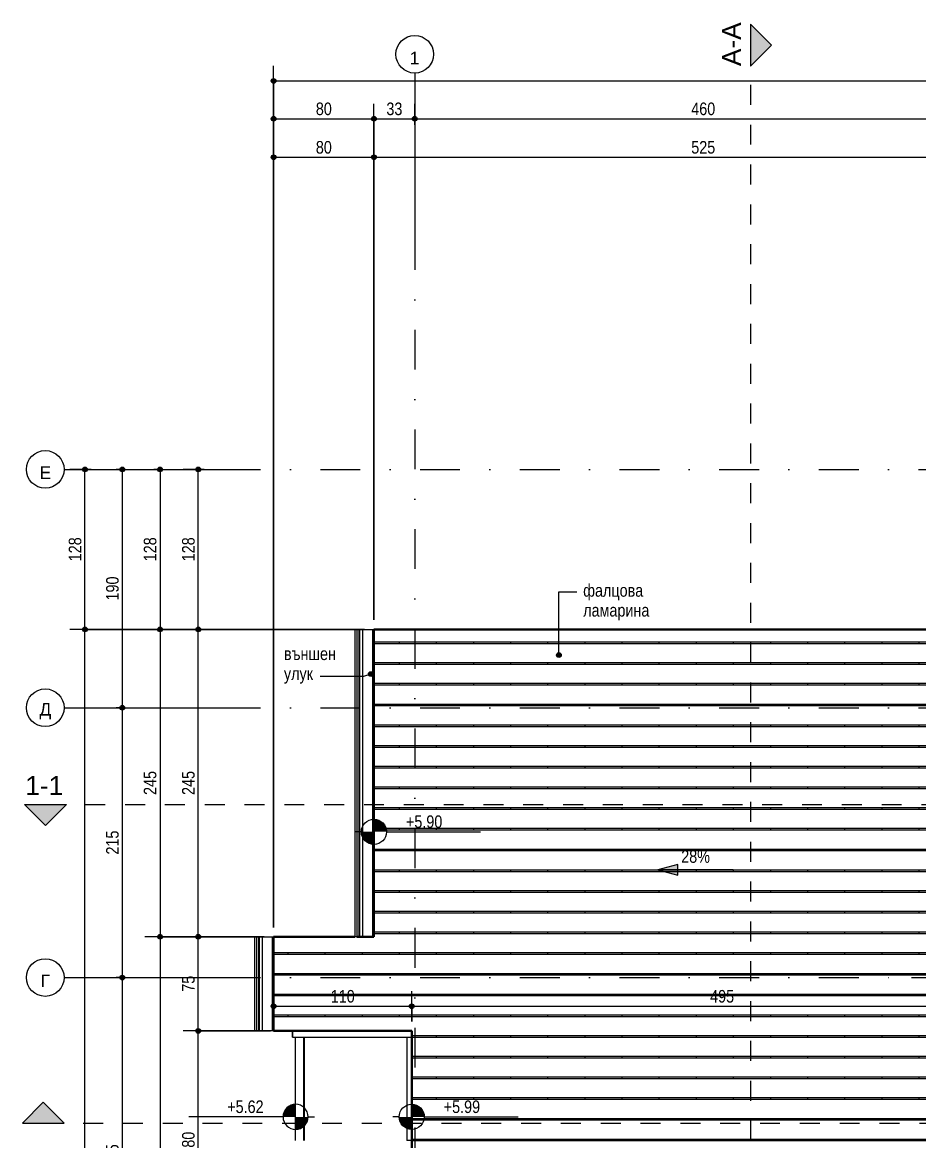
# Model space of a CAD drawing. Header units: centimetres. Extents: x -78 to 2009, y -1469 to 312.
# Drawn here: x -76 to 638, y -579 to 312 of the extents above; entities that cross this region are included whole.
import ezdxf

# ---------------------------------------------------------------- set-up
doc = ezdxf.new("R2010")
doc.units = ezdxf.units.CM
doc.linetypes.add('Dash', pattern=[31.75, 15.875, -15.875])
doc.linetypes.add('Dash dot', pattern=[79.375, 31.75, -23.8125, 0, -23.8125])
for name, color, linetype, lineweight in [('A-ANNO-DIMS', 7, 'Continuous', 9), ('A-ANNO-DIMS-50', 7, 'Continuous', 9), ('A-ANNO-NOTE', 7, 'Continuous', 9), ('A-DETL-MBND', 7, 'Continuous', 9), ('A-ROOF', 7, 'Continuous', 9), ('A-ROOF-OTLN', 7, 'Continuous', 9), ('A-ROOF-PATT', 7, 'Continuous', 9), ('G-ANNO-DIMS', 7, 'Continuous', 9), ('G-ANNO-SYMB', 7, 'Continuous', 9), ('G-ANNO-TEXT', 7, 'Continuous', 9), ('S-GRID', 7, 'Continuous', 9), ('S-GRID-IDEN', 7, 'Continuous', 9)]:
    doc.layers.add(name, color=color, linetype=linetype, lineweight=lineweight)
doc.styles.add('Arial', font='arial.ttf', dxfattribs={"height": 10})
doc.styles.add('Arial Narrow', font='ARIALN.TTF', dxfattribs={"height": 10})
doc.styles.add('Arial Narrow_2', font='ARIALN.TTF', dxfattribs={"height": 10})
doc.styles.add('Arial_1', font='arial.ttf', dxfattribs={"height": 15})
doc.dimstyles.new('TEC_DIM', dxfattribs={"dimscale": 30.48, "dimtxt": 10.23431, "dimasz": 0.492126, "dimexe": 0.393701, "dimexo": 0.246063, "dimgap": 0, "dimtad": 1, "dimdec": 0, "dimzin": 0, "dimdsep": 46, "dimtxsty": 'Arial Narrow', "dimblk1": 'DOTSMALL', "dimblk2": 'DOTSMALL', "dimsah": 1, "dimcen": 0.09, "dimazin": 0, "dimtfac": 1, "dimtdec": 4, "dimtix": 1, "dimtmove": 0, "dimatfit": 3, "dimfxl": 0, "dimtvp": 1, "dimtolj": 1, "dimtzin": 0, "dimarcsym": 0})

# ---------------------------------------------------------------- blocks, each defined once
blk = doc.blocks.new('L Corner Mullion - L Mullion 1-2432673-ПОКРИВ')
at = {"layer": 'A-DETL-MBND'}
for p, q in [((141.64, -579.09), (141.64, -496.59)), ((148.29, -579.09), (148.29, -496.59))]:
    blk.add_line(p, q, dxfattribs=at)
blk = doc.blocks.new('Rectangular Mullion - TEC_DOGRAMA_TERASI_EX-2432669-ПОКРИВ')
at = {"layer": 'A-DETL-MBND'}
for p, q in [((139.14, -491.59), (139.14, -496.59)), ((139.14, -496.59), (234.26, -496.59))]:
    blk.add_line(p, q, dxfattribs=at)
blk = doc.blocks.new('Rectangular Mullion - TEC_DOGRAMA_TERASI_EX-2432671-ПОКРИВ')
at = {"layer": 'A-DETL-MBND'}
blk.add_line((-5, 5), (0, 5), dxfattribs=at)
blk = doc.blocks.new('System Panel - Glazed-2432545-ПОКРИВ')
at = {"layer": 'A-DETL-MBND'}
blk.add_line((148.43, -584.09), (148.43, -666.59), dxfattribs=at)
blk = doc.blocks.new('Rectangular Mullion - TEC_DOGRAMA_TERASI_EX-2432543-ПОКРИВ')
at = {"layer": 'A-DETL-MBND'}
for p, q in [((230.49, -584.09), (234.26, -584.09)), ((230.49, -584.09), (230.49, -666.59)), ((234.26, -666.59), (230.49, -666.59))]:
    blk.add_line(p, q, dxfattribs=at)
blk = doc.blocks.new('Grid - TEC_GRID_CIRCLE-145857-ПОКРИВ')
at = {"layer": 'S-GRID-IDEN'}
blk.add_circle((0, 0), 0.3, dxfattribs=at)
blk = doc.blocks.new('Section - TEC_SECTION-13048-ПОКРИВ')
at = {"layer": 'G-ANNO-SYMB'}
blk.add_hatch(color=256, dxfattribs=at).paths.add_polyline_path([(0, 0.334), (0.334, 0), (-0.334, 0)])
for p, q in [((0, 0.334), (-0.334, 0)), ((0.334, 0), (0, 0.334)), ((-0.334, 0), (0.334, 0))]:
    blk.add_line(p, q, dxfattribs=at)
blk = doc.blocks.new('Spot Elevations - PLAN - PROJECT-149572-ПОКРИВ')
at = {"layer": 'A-ANNO-NOTE'}
h = blk.add_hatch(color=256, dxfattribs=at)
edge = h.paths.add_edge_path()
edge.add_line((0, 0), (0, 0.2))
edge.add_arc((0, 0), 0.2, 0, 90, ccw=False)
edge.add_line((0.2, 0), (0, 0))
h = blk.add_hatch(color=256, dxfattribs=at)
edge = h.paths.add_edge_path()
edge.add_line((0, 0), (0, -0.2))
edge.add_arc((0, 0), 0.2, 180, 270, ccw=False)
edge.add_line((-0.2, 0), (0, 0))
for p, q in [((0, 0.2), (0, 0.3)), ((-0.2, 0), (-0.3, 0)), ((0.2, 0), (1.7, 0)), ((0, -0.3), (0, -0.2))]:
    blk.add_line(p, q, dxfattribs=at)
blk.add_circle((0, 0), 0.2, dxfattribs=at)
blk = doc.blocks.new('DIMBLOCK1-ПОКРИВ')
at = {"layer": 'A-ANNO-DIMS-50', "transparency": 16777216}
h = blk.add_hatch(color=256, dxfattribs=at)
edge = h.paths.add_edge_path()
edge.add_arc((124.14, 235.35), 1.88, 0, 360)
h = blk.add_hatch(color=256, dxfattribs=at)
edge = h.paths.add_edge_path()
edge.add_arc((204.14, 235.35), 1.88, 0, 360)
for p, q in [((124.14, -409.09), (124.14, 247.35)), ((204.14, -164.09), (204.14, 247.35)), ((124.14, 235.35), (204.14, 235.35)), ((124.14, 235.35), (124.14, -409.09)), ((204.14, 235.35), (204.14, -164.09))]:
    blk.add_line(p, q, dxfattribs=at)
for centre in [(124.14, 235.35), (204.14, 235.35)]:
    blk.add_circle(centre, 1.88, dxfattribs=at)
at = {"layer": 'A-ANNO-DIMS-50', "color": 0, "transparency": 16777216, "insert": (157.81, 248.27), "char_height": 10, "width": 15.2053, "attachment_point": 1, "line_spacing_factor": 0.974696, "style": 'Arial Narrow'}
blk.add_mtext('80', dxfattribs=at)
blk = doc.blocks.new('_DotSmall')
at = {"color": 0, "linetype": 'ByBlock', "const_width": 0.5}
blk.add_lwpolyline([(-0.0625, 0, 1), (0.0625, 0, 1)], format="xyb", close=True, dxfattribs=at)
blk = doc.blocks.new('DIMBLOCK2-ПОКРИВ')
at = {"layer": 'A-ANNO-DIMS-50', "transparency": 16777216}
h = blk.add_hatch(color=256, dxfattribs=at)
edge = h.paths.add_edge_path()
edge.add_arc((204.14, 235.35), 1.88, 0, 360)
h = blk.add_hatch(color=256, dxfattribs=at)
edge = h.paths.add_edge_path()
edge.add_arc((236.64, 235.35), 1.88, 0, 360)
for p, q in [((204.14, -164.09), (204.14, 247.35)), ((236.64, 230.5), (236.64, 247.35)), ((204.14, 235.35), (236.64, 235.35)), ((204.14, 235.35), (204.14, -164.09)), ((236.64, 235.35), (236.64, 230.5))]:
    blk.add_line(p, q, dxfattribs=at)
for centre in [(204.14, 235.35), (236.64, 235.35)]:
    blk.add_circle(centre, 1.88, dxfattribs=at)
at = {"layer": 'A-ANNO-DIMS-50', "color": 0, "transparency": 16777216, "insert": (214.06, 248.27), "char_height": 10, "width": 15.2053, "attachment_point": 1, "line_spacing_factor": 0.974696, "style": 'Arial Narrow'}
blk.add_mtext('33', dxfattribs=at)
blk = doc.blocks.new('DIMBLOCK3-ПОКРИВ')
at = {"layer": 'A-ANNO-DIMS-50', "transparency": 16777216}
h = blk.add_hatch(color=256, dxfattribs=at)
edge = h.paths.add_edge_path()
edge.add_arc((236.64, 235.35), 1.88, 0, 360)
h = blk.add_hatch(color=256, dxfattribs=at)
edge = h.paths.add_edge_path()
edge.add_arc((696.64, 235.35), 1.88, 0, 360)
for p, q in [((236.64, 230.5), (236.64, 247.35)), ((696.64, 230.5), (696.64, 247.35)), ((236.64, 235.35), (696.64, 235.35)), ((236.64, 235.35), (236.64, 230.5)), ((696.64, 235.35), (696.64, 230.5))]:
    blk.add_line(p, q, dxfattribs=at)
for centre in [(236.64, 235.35), (696.64, 235.35)]:
    blk.add_circle(centre, 1.88, dxfattribs=at)
at = {"layer": 'A-ANNO-DIMS-50', "color": 0, "transparency": 16777216, "insert": (457.14, 248.27), "char_height": 10, "width": 22.8079, "attachment_point": 1, "line_spacing_factor": 0.974696, "style": 'Arial Narrow'}
blk.add_mtext('460', dxfattribs=at)
blk = doc.blocks.new('DIMBLOCK8-ПОКРИВ')
at = {"layer": 'A-ANNO-DIMS-50', "transparency": 16777216}
h = blk.add_hatch(color=256, dxfattribs=at)
edge = h.paths.add_edge_path()
edge.add_arc((124.14, 265.57), 1.88, 0, 360)
h = blk.add_hatch(color=256, dxfattribs=at)
edge = h.paths.add_edge_path()
edge.add_arc((1804.14, 265.57), 1.88, 0, 360)
for p, q in [((124.14, -409.09), (124.14, 277.57)), ((1804.14, 17.98), (1804.14, 277.57)), ((124.14, 265.57), (1804.14, 265.57)), ((124.14, 265.57), (124.14, -409.09)), ((1804.14, 265.57), (1804.14, 17.98))]:
    blk.add_line(p, q, dxfattribs=at)
for centre in [(124.14, 265.57), (1804.14, 265.57)]:
    blk.add_circle(centre, 1.88, dxfattribs=at)
at = {"layer": 'A-ANNO-DIMS-50', "color": 0, "transparency": 16777216, "insert": (951.47, 278.5), "char_height": 10, "width": 30.4105, "attachment_point": 1, "line_spacing_factor": 0.974696, "style": 'Arial Narrow'}
blk.add_mtext('1680', dxfattribs=at)
blk = doc.blocks.new('DIMBLOCK9-ПОКРИВ')
at = {"layer": 'A-ANNO-DIMS-50', "transparency": 16777216}
h = blk.add_hatch(color=256, dxfattribs=at)
edge = h.paths.add_edge_path()
edge.add_arc((124.14, 204.67), 1.88, 0, 360)
h = blk.add_hatch(color=256, dxfattribs=at)
edge = h.paths.add_edge_path()
edge.add_arc((204.14, 204.67), 1.88, 0, 360)
for p, q in [((124.14, -409.09), (124.14, 216.67)), ((204.14, -164.09), (204.14, 216.67)), ((124.14, 204.67), (204.14, 204.67)), ((124.14, 204.67), (124.14, -409.09)), ((204.14, 204.67), (204.14, -164.09))]:
    blk.add_line(p, q, dxfattribs=at)
for centre in [(124.14, 204.67), (204.14, 204.67)]:
    blk.add_circle(centre, 1.88, dxfattribs=at)
at = {"layer": 'A-ANNO-DIMS-50', "color": 0, "transparency": 16777216, "insert": (157.81, 217.6), "char_height": 10, "width": 15.2053, "attachment_point": 1, "line_spacing_factor": 0.974696, "style": 'Arial Narrow'}
blk.add_mtext('80', dxfattribs=at)
blk = doc.blocks.new('DIMBLOCK10-ПОКРИВ')
at = {"layer": 'A-ANNO-DIMS-50', "transparency": 16777216}
h = blk.add_hatch(color=256, dxfattribs=at)
edge = h.paths.add_edge_path()
edge.add_arc((204.14, 204.67), 1.88, 0, 360)
h = blk.add_hatch(color=256, dxfattribs=at)
edge = h.paths.add_edge_path()
edge.add_arc((729.14, 204.67), 1.88, 0, 360)
for p, q in [((204.14, -164.09), (204.14, 216.67)), ((729.14, -164.09), (729.14, 216.67)), ((204.14, 204.67), (729.14, 204.67)), ((204.14, 204.67), (204.14, -164.09)), ((729.14, 204.67), (729.14, -164.09))]:
    blk.add_line(p, q, dxfattribs=at)
for centre in [(204.14, 204.67), (729.14, 204.67)]:
    blk.add_circle(centre, 1.88, dxfattribs=at)
at = {"layer": 'A-ANNO-DIMS-50', "color": 0, "transparency": 16777216, "insert": (457.14, 217.6), "char_height": 10, "width": 22.8079, "attachment_point": 1, "line_spacing_factor": 0.974696, "style": 'Arial Narrow'}
blk.add_mtext('525', dxfattribs=at)
blk = doc.blocks.new('DIMBLOCK35-ПОКРИВ')
at = {"layer": 'A-ANNO-DIMS-50', "transparency": 16777216}
h = blk.add_hatch(color=256, dxfattribs=at)
edge = h.paths.add_edge_path()
edge.add_arc((3.5, -44.09), 1.87, 0, 360)
h = blk.add_hatch(color=256, dxfattribs=at)
edge = h.paths.add_edge_path()
edge.add_arc((3.5, -234.09), 1.88, 0, 360)
for p, q in [((-1.35, -44.09), (15.5, -44.09)), ((3.5, -44.09), (-1.35, -44.09)), ((3.5, -44.09), (3.5, -234.09)), ((-1.35, -234.09), (15.5, -234.09)), ((3.5, -234.09), (-1.35, -234.09))]:
    blk.add_line(p, q, dxfattribs=at)
for centre, radius in [((3.5, -44.09), 1.87), ((3.5, -234.09), 1.88)]:
    blk.add_circle(centre, radius, dxfattribs=at)
at = {"layer": 'A-ANNO-DIMS-50', "color": 0, "transparency": 16777216, "insert": (-9.42, -148.59), "char_height": 10, "width": 22.8079, "attachment_point": 1, "rotation": 90, "line_spacing_factor": 0.974696, "style": 'Arial Narrow'}
blk.add_mtext('190', dxfattribs=at)
blk = doc.blocks.new('DIMBLOCK36-ПОКРИВ')
at = {"layer": 'A-ANNO-DIMS-50', "transparency": 16777216}
h = blk.add_hatch(color=256, dxfattribs=at)
edge = h.paths.add_edge_path()
edge.add_arc((3.5, -234.09), 1.88, 0, 360)
h = blk.add_hatch(color=256, dxfattribs=at)
edge = h.paths.add_edge_path()
edge.add_arc((3.5, -449.09), 1.88, 0, 360)
for p, q in [((-1.35, -234.09), (15.5, -234.09)), ((3.5, -234.09), (-1.35, -234.09)), ((3.5, -234.09), (3.5, -449.09)), ((-1.35, -449.09), (15.5, -449.09)), ((3.5, -449.09), (-1.35, -449.09))]:
    blk.add_line(p, q, dxfattribs=at)
for centre in [(3.5, -234.09), (3.5, -449.09)]:
    blk.add_circle(centre, 1.88, dxfattribs=at)
at = {"layer": 'A-ANNO-DIMS-50', "color": 0, "transparency": 16777216, "insert": (-9.42, -351.09), "char_height": 10, "width": 22.8079, "attachment_point": 1, "rotation": 90, "line_spacing_factor": 0.974696, "style": 'Arial Narrow'}
blk.add_mtext('215', dxfattribs=at)
blk = doc.blocks.new('DIMBLOCK37-ПОКРИВ')
at = {"layer": 'A-ANNO-DIMS-50', "transparency": 16777216}
h = blk.add_hatch(color=256, dxfattribs=at)
edge = h.paths.add_edge_path()
edge.add_arc((3.5, -449.09), 1.88, 0, 360)
h = blk.add_hatch(color=256, dxfattribs=at)
edge = h.paths.add_edge_path()
edge.add_arc((3.5, -734.09), 1.88, 0, 360)
for p, q in [((-1.35, -449.09), (15.5, -449.09)), ((3.5, -449.09), (-1.35, -449.09)), ((3.5, -449.09), (3.5, -734.09)), ((-1.35, -734.09), (15.5, -734.09)), ((3.5, -734.09), (-1.35, -734.09))]:
    blk.add_line(p, q, dxfattribs=at)
for centre in [(3.5, -449.09), (3.5, -734.09)]:
    blk.add_circle(centre, 1.88, dxfattribs=at)
at = {"layer": 'A-ANNO-DIMS-50', "color": 0, "transparency": 16777216, "insert": (-9.42, -601.09), "char_height": 10, "width": 22.8079, "attachment_point": 1, "rotation": 90, "line_spacing_factor": 0.974696, "style": 'Arial Narrow'}
blk.add_mtext('285', dxfattribs=at)
blk = doc.blocks.new('DIMBLOCK41-ПОКРИВ')
at = {"layer": 'A-ANNO-DIMS-50', "transparency": 16777216}
h = blk.add_hatch(color=256, dxfattribs=at)
edge = h.paths.add_edge_path()
edge.add_arc((-26.27, -171.59), 1.88, 0, 360)
h = blk.add_hatch(color=256, dxfattribs=at)
edge = h.paths.add_edge_path()
edge.add_arc((-26.27, -1256.59), 1.88, 0, 360)
for p, q in [((196.64, -171.59), (-38.27, -171.59)), ((-26.27, -1256.59), (-26.27, -171.59)), ((-26.27, -171.59), (196.64, -171.59)), ((196.64, -1256.59), (-38.27, -1256.59)), ((-26.27, -1256.59), (196.64, -1256.59))]:
    blk.add_line(p, q, dxfattribs=at)
for centre in [(-26.27, -171.59), (-26.27, -1256.59)]:
    blk.add_circle(centre, 1.88, dxfattribs=at)
at = {"layer": 'A-ANNO-DIMS-50', "color": 0, "transparency": 16777216, "insert": (-39.2, -726.76), "char_height": 10, "width": 30.4105, "attachment_point": 1, "rotation": 90, "line_spacing_factor": 0.974696, "style": 'Arial Narrow'}
blk.add_mtext('1085', dxfattribs=at)
blk = doc.blocks.new('DIMBLOCK42-ПОКРИВ')
at = {"layer": 'A-ANNO-DIMS-50', "transparency": 16777216}
h = blk.add_hatch(color=256, dxfattribs=at)
edge = h.paths.add_edge_path()
edge.add_arc((-26.27, -44.09), 1.88, 0, 360)
h = blk.add_hatch(color=256, dxfattribs=at)
edge = h.paths.add_edge_path()
edge.add_arc((-26.27, -171.59), 1.88, 0, 360)
for p, q in [((-21.42, -44.09), (-38.27, -44.09)), ((-26.27, -171.59), (-26.27, -44.09)), ((-26.27, -44.09), (-21.42, -44.09)), ((196.64, -171.59), (-38.27, -171.59)), ((-26.27, -171.59), (196.64, -171.59))]:
    blk.add_line(p, q, dxfattribs=at)
for centre in [(-26.27, -44.09), (-26.27, -171.59)]:
    blk.add_circle(centre, 1.88, dxfattribs=at)
at = {"layer": 'A-ANNO-DIMS-50', "color": 0, "transparency": 16777216, "insert": (-39.2, -117.34), "char_height": 10, "width": 22.8079, "attachment_point": 1, "rotation": 90, "line_spacing_factor": 0.974696, "style": 'Arial Narrow'}
blk.add_mtext('128', dxfattribs=at)
blk = doc.blocks.new('DIMBLOCK43-ПОКРИВ')
at = {"layer": 'A-ANNO-DIMS-50', "transparency": 16777216}
h = blk.add_hatch(color=256, dxfattribs=at)
edge = h.paths.add_edge_path()
edge.add_arc((33.56, -44.09), 1.88, 0, 360)
h = blk.add_hatch(color=256, dxfattribs=at)
edge = h.paths.add_edge_path()
edge.add_arc((33.56, -171.59), 1.88, 0, 360)
for p, q in [((28.71, -44.09), (45.56, -44.09)), ((33.56, -44.09), (28.71, -44.09)), ((33.56, -44.09), (33.56, -171.59)), ((196.64, -171.59), (21.56, -171.59)), ((33.56, -171.59), (196.64, -171.59))]:
    blk.add_line(p, q, dxfattribs=at)
for centre in [(33.56, -44.09), (33.56, -171.59)]:
    blk.add_circle(centre, 1.88, dxfattribs=at)
at = {"layer": 'A-ANNO-DIMS-50', "color": 0, "transparency": 16777216, "insert": (20.63, -117.34), "char_height": 10, "width": 22.8079, "attachment_point": 1, "rotation": 90, "line_spacing_factor": 0.974696, "style": 'Arial Narrow'}
blk.add_mtext('128', dxfattribs=at)
blk = doc.blocks.new('DIMBLOCK44-ПОКРИВ')
at = {"layer": 'A-ANNO-DIMS-50', "transparency": 16777216}
h = blk.add_hatch(color=256, dxfattribs=at)
edge = h.paths.add_edge_path()
edge.add_arc((33.56, -171.59), 1.88, 0, 360)
h = blk.add_hatch(color=256, dxfattribs=at)
edge = h.paths.add_edge_path()
edge.add_arc((33.56, -416.59), 1.88, 0, 360)
for p, q in [((196.64, -171.59), (21.56, -171.59)), ((33.56, -171.59), (33.56, -416.59)), ((33.56, -171.59), (196.64, -171.59)), ((116.64, -416.59), (21.56, -416.59)), ((33.56, -416.59), (116.64, -416.59))]:
    blk.add_line(p, q, dxfattribs=at)
for centre in [(33.56, -171.59), (33.56, -416.59)]:
    blk.add_circle(centre, 1.88, dxfattribs=at)
at = {"layer": 'A-ANNO-DIMS-50', "color": 0, "transparency": 16777216, "insert": (20.63, -303.59), "char_height": 10, "width": 22.8079, "attachment_point": 1, "rotation": 90, "line_spacing_factor": 0.974696, "style": 'Arial Narrow'}
blk.add_mtext('245', dxfattribs=at)
blk = doc.blocks.new('DIMBLOCK45-ПОКРИВ')
at = {"layer": 'A-ANNO-DIMS-50', "transparency": 16777216}
h = blk.add_hatch(color=256, dxfattribs=at)
edge = h.paths.add_edge_path()
edge.add_arc((33.56, -416.59), 1.88, 0, 360)
h = blk.add_hatch(color=256, dxfattribs=at)
edge = h.paths.add_edge_path()
edge.add_arc((33.56, -946.59), 1.88, 0, 360)
for p, q in [((116.64, -416.59), (21.56, -416.59)), ((33.56, -416.59), (33.56, -946.59)), ((33.56, -416.59), (116.64, -416.59)), ((116.64, -946.59), (21.56, -946.59)), ((33.56, -946.59), (116.64, -946.59))]:
    blk.add_line(p, q, dxfattribs=at)
for centre in [(33.56, -416.59), (33.56, -946.59)]:
    blk.add_circle(centre, 1.88, dxfattribs=at)
at = {"layer": 'A-ANNO-DIMS-50', "color": 0, "transparency": 16777216, "insert": (20.63, -691.09), "char_height": 10, "width": 22.8079, "attachment_point": 1, "rotation": 90, "line_spacing_factor": 0.974696, "style": 'Arial Narrow'}
blk.add_mtext('530', dxfattribs=at)
blk = doc.blocks.new('DIMBLOCK49-ПОКРИВ')
at = {"layer": 'A-ANNO-DIMS-50', "transparency": 16777216}
h = blk.add_hatch(color=256, dxfattribs=at)
edge = h.paths.add_edge_path()
edge.add_arc((64.05, -491.59), 1.88, 0, 360)
h = blk.add_hatch(color=256, dxfattribs=at)
edge = h.paths.add_edge_path()
edge.add_arc((64.05, -671.59), 1.88, 0, 360)
for p, q in [((121.64, -491.59), (52.05, -491.59)), ((64.05, -671.59), (64.05, -491.59)), ((64.05, -491.59), (121.64, -491.59)), ((121.64, -671.59), (52.05, -671.59)), ((64.05, -671.59), (121.64, -671.59))]:
    blk.add_line(p, q, dxfattribs=at)
for centre in [(64.05, -491.59), (64.05, -671.59)]:
    blk.add_circle(centre, 1.88, dxfattribs=at)
at = {"layer": 'A-ANNO-DIMS-50', "color": 0, "transparency": 16777216, "insert": (51.13, -591.09), "char_height": 10, "width": 22.8079, "attachment_point": 1, "rotation": 90, "line_spacing_factor": 0.974696, "style": 'Arial Narrow'}
blk.add_mtext('180', dxfattribs=at)
blk = doc.blocks.new('DIMBLOCK50-ПОКРИВ')
at = {"layer": 'A-ANNO-DIMS-50', "transparency": 16777216}
h = blk.add_hatch(color=256, dxfattribs=at)
edge = h.paths.add_edge_path()
edge.add_arc((64.05, -416.59), 1.88, 0, 360)
h = blk.add_hatch(color=256, dxfattribs=at)
edge = h.paths.add_edge_path()
edge.add_arc((64.05, -491.59), 1.88, 0, 360)
for p, q in [((116.64, -416.59), (52.05, -416.59)), ((64.05, -491.59), (64.05, -416.59)), ((64.05, -416.59), (116.64, -416.59)), ((121.64, -491.59), (52.05, -491.59)), ((64.05, -491.59), (121.64, -491.59))]:
    blk.add_line(p, q, dxfattribs=at)
for centre in [(64.05, -416.59), (64.05, -491.59)]:
    blk.add_circle(centre, 1.88, dxfattribs=at)
at = {"layer": 'A-ANNO-DIMS-50', "color": 0, "transparency": 16777216, "insert": (51.13, -460.42), "char_height": 10, "width": 15.2053, "attachment_point": 1, "rotation": 90, "line_spacing_factor": 0.974696, "style": 'Arial Narrow'}
blk.add_mtext('75', dxfattribs=at)
blk = doc.blocks.new('DIMBLOCK51-ПОКРИВ')
at = {"layer": 'A-ANNO-DIMS-50', "transparency": 16777216}
h = blk.add_hatch(color=256, dxfattribs=at)
edge = h.paths.add_edge_path()
edge.add_arc((64.05, -171.59), 1.87, 0, 360)
h = blk.add_hatch(color=256, dxfattribs=at)
edge = h.paths.add_edge_path()
edge.add_arc((64.05, -416.59), 1.88, 0, 360)
for p, q in [((196.64, -171.59), (52.05, -171.59)), ((64.05, -416.59), (64.05, -171.59)), ((64.05, -171.59), (196.64, -171.59)), ((116.64, -416.59), (52.05, -416.59)), ((64.05, -416.59), (116.64, -416.59))]:
    blk.add_line(p, q, dxfattribs=at)
for centre, radius in [((64.05, -171.59), 1.87), ((64.05, -416.59), 1.88)]:
    blk.add_circle(centre, radius, dxfattribs=at)
at = {"layer": 'A-ANNO-DIMS-50', "color": 0, "transparency": 16777216, "insert": (51.13, -303.59), "char_height": 10, "width": 22.8079, "attachment_point": 1, "rotation": 90, "line_spacing_factor": 0.974696, "style": 'Arial Narrow'}
blk.add_mtext('245', dxfattribs=at)
blk = doc.blocks.new('DIMBLOCK52-ПОКРИВ')
at = {"layer": 'A-ANNO-DIMS-50', "transparency": 16777216}
h = blk.add_hatch(color=256, dxfattribs=at)
edge = h.paths.add_edge_path()
edge.add_arc((64.05, -44.09), 1.88, 0, 360)
h = blk.add_hatch(color=256, dxfattribs=at)
edge = h.paths.add_edge_path()
edge.add_arc((64.05, -171.59), 1.87, 0, 360)
for p, q in [((68.9, -44.09), (52.05, -44.09)), ((64.05, -171.59), (64.05, -44.09)), ((64.05, -44.09), (68.9, -44.09)), ((196.64, -171.59), (52.05, -171.59)), ((64.05, -171.59), (196.64, -171.59))]:
    blk.add_line(p, q, dxfattribs=at)
for centre, radius in [((64.05, -44.09), 1.88), ((64.05, -171.59), 1.87)]:
    blk.add_circle(centre, radius, dxfattribs=at)
at = {"layer": 'A-ANNO-DIMS-50', "color": 0, "transparency": 16777216, "insert": (51.13, -117.34), "char_height": 10, "width": 22.8079, "attachment_point": 1, "rotation": 90, "line_spacing_factor": 0.974696, "style": 'Arial Narrow'}
blk.add_mtext('128', dxfattribs=at)
blk = doc.blocks.new('DIMBLOCK63-ПОКРИВ')
at = {"layer": 'A-ANNO-DIMS-50', "transparency": 16777216}
h = blk.add_hatch(color=256, dxfattribs=at)
edge = h.paths.add_edge_path()
edge.add_arc((124.14, -471.95), 1.88, 0, 360)
h = blk.add_hatch(color=256, dxfattribs=at)
edge = h.paths.add_edge_path()
edge.add_arc((234.26, -471.95), 1.88, 0, 360)
for p, q in [((124.14, -476.8), (124.14, -459.95)), ((234.26, -484.09), (234.26, -459.95)), ((124.14, -471.95), (234.26, -471.95)), ((124.14, -471.95), (124.14, -476.8)), ((234.26, -471.95), (234.26, -484.09))]:
    blk.add_line(p, q, dxfattribs=at)
for centre in [(124.14, -471.95), (234.26, -471.95)]:
    blk.add_circle(centre, 1.88, dxfattribs=at)
at = {"layer": 'A-ANNO-DIMS-50', "color": 0, "transparency": 16777216, "insert": (169.7, -459.03), "char_height": 10, "width": 22.8079, "attachment_point": 1, "line_spacing_factor": 0.974696, "style": 'Arial Narrow'}
blk.add_mtext('110', dxfattribs=at)
blk = doc.blocks.new('DIMBLOCK64-ПОКРИВ')
at = {"layer": 'A-ANNO-DIMS-50', "transparency": 16777216}
h = blk.add_hatch(color=256, dxfattribs=at)
edge = h.paths.add_edge_path()
edge.add_arc((234.26, -471.95), 1.88, 0, 360)
h = blk.add_hatch(color=256, dxfattribs=at)
edge = h.paths.add_edge_path()
edge.add_arc((729.14, -471.95), 1.88, 0, 360)
for p, q in [((234.26, -484.09), (234.26, -459.95)), ((729.14, -476.8), (729.14, -459.95)), ((234.26, -471.95), (729.14, -471.95)), ((234.26, -471.95), (234.26, -484.09)), ((729.14, -471.95), (729.14, -476.8))]:
    blk.add_line(p, q, dxfattribs=at)
for centre in [(234.26, -471.95), (729.14, -471.95)]:
    blk.add_circle(centre, 1.88, dxfattribs=at)
at = {"layer": 'A-ANNO-DIMS-50', "color": 0, "transparency": 16777216, "insert": (472.2, -459.03), "char_height": 10, "width": 22.8079, "attachment_point": 1, "line_spacing_factor": 0.974696, "style": 'Arial Narrow'}
blk.add_mtext('495', dxfattribs=at)

msp = doc.modelspace()

# ---------------------------------------------------------------- hatches: boundary and pattern name
at = {"layer": 'A-ROOF-PATT', "true_color": 0x8b8b8b}
h = msp.add_hatch(dxfattribs=at)
h.set_pattern_fill('FP1_2', color=252, style=0, pattern_type=2)
h.set_pattern_definition([(270, (17.11, -16.51), (29.592, -16.51), [0.8382, -15.672]), (0, (17.109, 0), (29.592, 16.51), [29.592, 0]), (0, (17.109, -1.27), (29.592, 16.51), [29.592, 0])])
h.paths.add_polyline_path([(204.14, -1256.59), (729.14, -1256.59), (729.14, -171.59), (204.14, -171.59), (204.14, -416.59), (124.14, -416.59), (124.14, -491.59), (234.26, -491.59), (234.26, -671.59), (124.14, -671.59), (124.14, -946.59), (204.14, -946.59), (204.14, -1196.87)])
at = {"layer": 'G-ANNO-DIMS'}
msp.add_hatch(color=256, dxfattribs=at).paths.add_polyline_path([(430.59, -363.22), (446.46, -367.47), (446.46, -358.97)])
at = {"layer": 'G-ANNO-TEXT'}
h = msp.add_hatch(color=256, dxfattribs=at)
edge = h.paths.add_edge_path()
edge.add_arc((351.6, -192.15), 1.88, 0, 360)
h = msp.add_hatch(color=256, dxfattribs=at)
edge = h.paths.add_edge_path()
edge.add_arc((201.57, -207.26), 1.88, 0, 360)

# ---------------------------------------------------------------- linework, layer by layer
at = {"layer": 'A-ROOF', "lineweight": 30}
for p, q in [((204.14, -171.59), (729.14, -171.59)), ((204.14, -416.59), (204.14, -171.59)), ((124.14, -416.59), (188.91, -416.59)), ((124.14, -416.59), (124.14, -491.59)), ((190.41, -416.59), (204.14, -416.59)), ((124.14, -491.59), (234.26, -491.59)), ((234.26, -491.59), (234.26, -671.59))]:
    msp.add_line(p, q, dxfattribs=at)
at = {"layer": 'A-ROOF-OTLN'}
for p, q in [((188.9, -171.59), (188.9, -416.59)), ((188.9, -171.59), (190.86, -171.59)), ((190.86, -416.59), (190.86, -171.59)), ((190.87, -171.59), (204.14, -171.59)), ((192.3, -416.59), (192.3, -171.59)), ((192.8, -416.59), (192.8, -171.59)), ((195.3, -416.59), (195.3, -171.59)), ((203.14, -416.59), (203.14, -171.59)), ((108.9, -416.59), (108.9, -491.59)), ((108.9, -416.59), (110.86, -416.59)), ((110.86, -491.59), (110.86, -416.59)), ((110.87, -416.59), (124.14, -416.59)), ((112.3, -491.59), (112.3, -416.59)), ((112.8, -491.59), (112.8, -416.59)), ((115.3, -491.59), (115.3, -416.59)), ((123.14, -491.59), (123.14, -416.59)), ((190.41, -416.59), (188.91, -416.59)), ((110.86, -491.59), (108.9, -491.59)), ((124.14, -491.59), (110.87, -491.59))]:
    msp.add_line(p, q, dxfattribs=at)
at = {"layer": 'G-ANNO-DIMS'}
for p, q in [((446.46, -358.97), (430.59, -363.22)), ((430.59, -363.22), (446.46, -367.47)), ((490.59, -363.22), (430.59, -363.22)), ((446.46, -367.47), (446.46, -358.97))]:
    msp.add_line(p, q, dxfattribs=at)
at = {"layer": 'G-ANNO-SYMB', "linetype": 'Dash', "lineweight": 18}
for p, q in [((504.45, 294.08), (504.45, -1450.53)), ((-57.75, -311.23), (1992.57, -311.23)), ((-59.49, -565.23), (1984.55, -565.23))]:
    msp.add_line(p, q, dxfattribs=at)
at = {"layer": 'G-ANNO-TEXT'}
for p, q in [((351.6, -141.57), (365.98, -141.57)), ((351.6, -192.15), (351.6, -141.57)), ((195.83, -209.25), (161.19, -209.25)), ((201.57, -207.26), (195.83, -209.25))]:
    msp.add_line(p, q, dxfattribs=at)
for centre in [(351.6, -192.15), (201.57, -207.26)]:
    msp.add_circle(centre, 1.88, dxfattribs=at)
at = {"layer": 'S-GRID', "color": 1, "lineweight": 18, "true_color": 0xff0000}
for p, q in [((236.64, 271.72), (236.64, 146.72)), ((-42.95, -44.09), (82.05, -44.09)), ((-42.95, -234.09), (82.05, -234.09)), ((-42.95, -449.09), (82.05, -449.09)), ((632.75, -449.09), (757.75, -449.09))]:
    msp.add_line(p, q, dxfattribs=at)
at = {"layer": 'S-GRID', "color": 1, "linetype": 'Dash dot', "lineweight": 18, "true_color": 0xff0000}
for p, q in [((236.64, 146.72), (236.64, -1310.92)), ((82.05, -44.09), (1840.98, -44.09)), ((82.05, -234.09), (1840.98, -234.09)), ((82.05, -449.09), (632.75, -449.09))]:
    msp.add_line(p, q, dxfattribs=at)

# ---------------------------------------------------------------- block references
at = {"layer": 'A-ANNO-NOTE', "xscale": 49.99999999999998, "yscale": 49.99999999999998, "zscale": 49.99999999999998}
msp.add_blockref('Spot Elevations - PLAN - PROJECT-149572-ПОКРИВ', (204.14, -332.95), dxfattribs=at)
at = {"layer": 'A-DETL-MBND'}
for name, p in [('Rectangular Mullion - TEC_DOGRAMA_TERASI_EX-2432669-ПОКРИВ', (0, 0)), ('L Corner Mullion - L Mullion 1-2432673-ПОКРИВ', (0, 0)), ('System Panel - Glazed-2432545-ПОКРИВ', (0, 87.5)), ('Rectangular Mullion - TEC_DOGRAMA_TERASI_EX-2432543-ПОКРИВ', (0, 87.5))]:
    msp.add_blockref(name, p, dxfattribs=at)
at = {"layer": 'A-DETL-MBND', "rotation": 90.00000000000445}
msp.add_blockref('Rectangular Mullion - TEC_DOGRAMA_TERASI_EX-2432671-ПОКРИВ', (144.14, -491.59), dxfattribs=at)
at = {"layer": 'G-ANNO-DIMS', "extrusion": (0, 0, -1), "xscale": 49.99999999999998, "yscale": 49.99999999999998, "zscale": 49.99999999999998}
msp.add_blockref('Spot Elevations - PLAN - PROJECT-149572-ПОКРИВ', (-141.64, -560.14), dxfattribs=at)
at = {"layer": 'G-ANNO-DIMS', "xscale": 49.99999999999998, "yscale": 49.99999999999998, "zscale": 49.99999999999998}
msp.add_blockref('Spot Elevations - PLAN - PROJECT-149572-ПОКРИВ', (234.26, -560.14), dxfattribs=at)
at = {"layer": 'G-ANNO-SYMB', "xscale": 49.99999999999998, "yscale": 49.99999999999998, "zscale": 49.99999999999998, "rotation": 269.9999999999996}
msp.add_blockref('Section - TEC_SECTION-13048-ПОКРИВ', (504.45, 294.08), dxfattribs=at)
at = {"layer": 'G-ANNO-SYMB', "extrusion": (0, 0, -1), "xscale": 49.99999999999998, "yscale": 49.99999999999998, "zscale": 49.99999999999998, "rotation": 180}
msp.add_blockref('Section - TEC_SECTION-13048-ПОКРИВ', (57.75, -311.23), dxfattribs=at)
at = {"layer": 'G-ANNO-SYMB', "xscale": 49.99999999999998, "yscale": 49.99999999999998, "zscale": 49.99999999999998}
msp.add_blockref('Section - TEC_SECTION-13048-ПОКРИВ', (-59.49, -565.23), dxfattribs=at)
at = {"layer": 'S-GRID-IDEN', "xscale": 49.99999999999998, "yscale": 49.99999999999998, "zscale": 49.99999999999998}
for p, rotation in [((236.64, 286.72), 180), ((-57.95, -44.09), 269.9999999999994), ((-57.95, -234.09), 269.9999999999994), ((-57.95, -449.09), 269.9999999999994)]:
    msp.add_blockref('Grid - TEC_GRID_CIRCLE-145857-ПОКРИВ', p, dxfattribs=dict(at, rotation=rotation))

# ---------------------------------------------------------------- texts
at = {"layer": 'G-ANNO-DIMS', "char_height": 10, "attachment_point": 1, "line_spacing_factor": 0.974696, "style": 'Arial Narrow'}
for s, insert, width in [('+5.90', (229.66, -319.87), 34.7536), ('28%', (449.13, -347.63), 27.5081), ('+5.62', (87.16, -547.06), 34.7536), ('+5.99', (259.78, -547.06), 34.7536)]:
    msp.add_mtext(s, dxfattribs=dict(at, insert=insert, width=width))
at = {"layer": 'G-ANNO-SYMB', "insert": (489.27, 294.75), "char_height": 15, "width": 35.7, "attachment_point": 5, "rotation": 90, "line_spacing_factor": 0.936439, "style": 'Arial_1'}
msp.add_mtext('\\pt60,120,180,240,300,360,420,480,540,600,660,720,780,840,900,960,1020,1080,1140,1200,1260,1320,1380,1440,1500,1560,1620,1680,1740,1800,1860,1920;A-A', dxfattribs=at)
at = {"layer": 'G-ANNO-SYMB', "insert": (-58.75, -296.05), "char_height": 15, "width": 31.1, "attachment_point": 5, "line_spacing_factor": 0.936439, "style": 'Arial_1'}
msp.add_mtext('\\pt60,120,180,240,300,360,420,480,540,600,660,720,780,840,900,960,1020,1080,1140,1200,1260,1320,1380,1440,1500,1560,1620,1680,1740,1800,1860,1920;1-1', dxfattribs=at)
at = {"layer": 'G-ANNO-TEXT', "char_height": 10, "attachment_point": 1, "line_spacing_factor": 0.949189, "style": 'Arial Narrow_2'}
for s, insert, width in [('\\pt15,30,45,60,75,90,105,120,135,150,165,180,195,210,225,240,255,270,285,300,315,330,345,360,375,390,405,420,435,450,465,480;{\\fArial Narrow|b0|i0|c204|p34;фалцова ламарина}', (370.98, -135.56), 86.35), ('\\pt15,30,45,60,75,90,105,120,135,150,165,180,195,210,225,240,255,270,285,300,315,330,345,360,375,390,405,420,435,450,465,480;{\\fArial Narrow|b0|i0|c204|p34;външен улук}', (132.37, -186.04), 58.55)]:
    msp.add_mtext(s, dxfattribs=dict(at, insert=insert, width=width))
at = {"layer": 'S-GRID-IDEN', "char_height": 10, "attachment_point": 5, "line_spacing_factor": 0.936439, "style": 'Arial'}
for s, insert, width in [('\\pt50,100,150,200,250,300,350,400,450,500,550,600,650,700,750,800,850,900,950,1000,1050,1100,1150,1200,1250,1300,1350,1400,1450,1500,1550,1600;1', (236.5, 283.81), 8.25), ('\\pt50,100,150,200,250,300,350,400,450,500,550,600,650,700,750,800,850,900,950,1000,1050,1100,1150,1200,1250,1300,1350,1400,1450,1500,1550,1600;{\\fArial|b0|i0|c204|p34;Е}', (-57.86, -46.73), 9.9), ('\\pt50,100,150,200,250,300,350,400,450,500,550,600,650,700,750,800,850,900,950,1000,1050,1100,1150,1200,1250,1300,1350,1400,1450,1500,1550,1600;{\\fArial|b0|i0|c204|p34;Д}', (-57.86, -236.73), 9.9), ('\\pt50,100,150,200,250,300,350,400,450,500,550,600,650,700,750,800,850,900,950,1000,1050,1100,1150,1200,1250,1300,1350,1400,1450,1500,1550,1600;{\\fArial|b0|i0|c204|p34;Г}', (-57.86, -451.73), 7.95)]:
    msp.add_mtext(s, dxfattribs=dict(at, insert=insert, width=width))

# ---------------------------------------------------------------- dimensions: what is measured, and where the dimension line sits
at = {"layer": 'A-ANNO-DIMS'}
for base, p1, p2, override, picture, middle in [((1804.14, 265.57), (124.14, -416.59), (1804.14, 10.48), {"dimpost": '<>', "dimfxl": 1733.431886}, 'DIMBLOCK8-ПОКРИВ', (964.14, 270.68)), ((204.14, 235.35), (124.14, -416.59), (204.14, -171.59), {"dimpost": '<>', "dimfxl": 257.730479}, 'DIMBLOCK1-ПОКРИВ', (164.14, 240.45)), ((696.64, 235.35), (236.64, 238), (696.64, 238), {"dimpost": '<>', "dimfxl": 460}, 'DIMBLOCK3-ПОКРИВ', (466.64, 240.45)), ((729.14, 204.67), (204.14, -171.59), (729.14, -171.59), {"dimpost": '<>', "dimfxl": 525}, 'DIMBLOCK10-ПОКРИВ', (466.64, 209.78)), ((234.26, -471.95), (124.14, -469.3), (234.26, -491.59), {"dimpost": '<>', "dimfxl": 112.353357}, 'DIMBLOCK63-ПОКРИВ', (179.2, -466.84)), ((729.14, -471.95), (234.26, -491.59), (729.14, -469.3), {"dimpost": '<>', "dimfxl": 495.381309}, 'DIMBLOCK64-ПОКРИВ', (481.7, -466.84))]:
    dim = msp.add_linear_dim(base=base, p1=p1, p2=p2, dimstyle='TEC_DIM', override=override, dxfattribs=at)
    dim.commit()
    dim.dimension.update_dxf_attribs({"geometry": picture, "text_midpoint": middle})
for base, p1, p2, angle, override, picture, middle in [((236.64345791, 235.34867684), (204.14345791, -171.58675573), (236.64345791, 238.00032727), 0, {"dimpost": '<>', "dimfxl": 410.874468}, 'DIMBLOCK2-ПОКРИВ', (220.39345791, 240.45440674)), ((204.14, 204.67), (124.14, -416.59), (204.14, -171.59), 0, {"dimpost": '<>', "dimfxl": 257.730479}, 'DIMBLOCK9-ПОКРИВ', (164.14, 209.78)), ((-26.27165849, -44.08675573), (204.14345791, -171.58675573), (-28.92330891, -44.08675573), 90, {"dimpost": '<>', "dimfxl": 265.662131}, 'DIMBLOCK42-ПОКРИВ', (-31.37738839, -107.83675573)), ((3.5, -234.09), (6.15, -44.09), (6.15, -234.09), 90, {"dimpost": '<>', "dimfxl": 190}, 'DIMBLOCK35-ПОКРИВ', (-1.61, -139.09)), ((33.55755677, -171.58675573), (36.2092072, -44.08675573), (204.14345791, -171.58675573), 90, {"dimpost": '<>', "dimfxl": 210.851044}, 'DIMBLOCK43-ПОКРИВ', (28.45182686, -107.83675573)), ((64.05168218, -44.08675573), (204.14345791, -171.58675573), (61.40003175, -44.08675573), 90, {"dimpost": '<>', "dimfxl": 191.394712}, 'DIMBLOCK52-ПОКРИВ', (58.94595227, -107.83675573)), ((-26.27, -171.59), (204.14, -1256.59), (204.14, -171.59), 90, {"dimpost": '<>', "dimfxl": 1085}, 'DIMBLOCK41-ПОКРИВ', (-31.38, -714.09)), ((33.56, -416.59), (204.14, -171.59), (124.14, -416.59), 90, {"dimpost": '<>', "dimfxl": 257.730479}, 'DIMBLOCK44-ПОКРИВ', (28.45, -294.09)), ((64.05, -171.59), (124.14, -416.59), (204.14, -171.59), 90, {"dimpost": '<>', "dimfxl": 257.730479}, 'DIMBLOCK51-ПОКРИВ', (58.95, -294.09)), ((3.5, -449.09), (6.15, -234.09), (6.15, -449.09), 90, {"dimpost": '<>', "dimfxl": 215}, 'DIMBLOCK36-ПОКРИВ', (-1.61, -341.59)), ((33.56, -946.59), (124.14, -416.59), (124.14, -946.59), 90, {"dimpost": '<>', "dimfxl": 530}, 'DIMBLOCK45-ПОКРИВ', (28.45, -681.59)), ((64.05, -416.59), (129.14, -491.59), (124.14, -416.59), 90, {"dimpost": '<>', "dimfxl": 75.166482}, 'DIMBLOCK50-ПОКРИВ', (58.97, -454.09)), ((3.5, -734.09), (6.15, -449.09), (6.15, -734.09), 90, {"dimpost": '<>', "dimfxl": 285}, 'DIMBLOCK37-ПОКРИВ', (-1.61, -591.59)), ((64.05, -491.59), (129.14, -671.59), (129.14, -491.59), 90, {"dimpost": '<>', "dimfxl": 180}, 'DIMBLOCK49-ПОКРИВ', (58.95, -581.59))]:
    dim = msp.add_linear_dim(base=base, p1=p1, p2=p2, angle=angle, dimstyle='TEC_DIM', override=override, dxfattribs=at)
    dim.commit()
    dim.dimension.update_dxf_attribs({"geometry": picture, "text_midpoint": middle})

doc.saveas('drawing.dxf')
